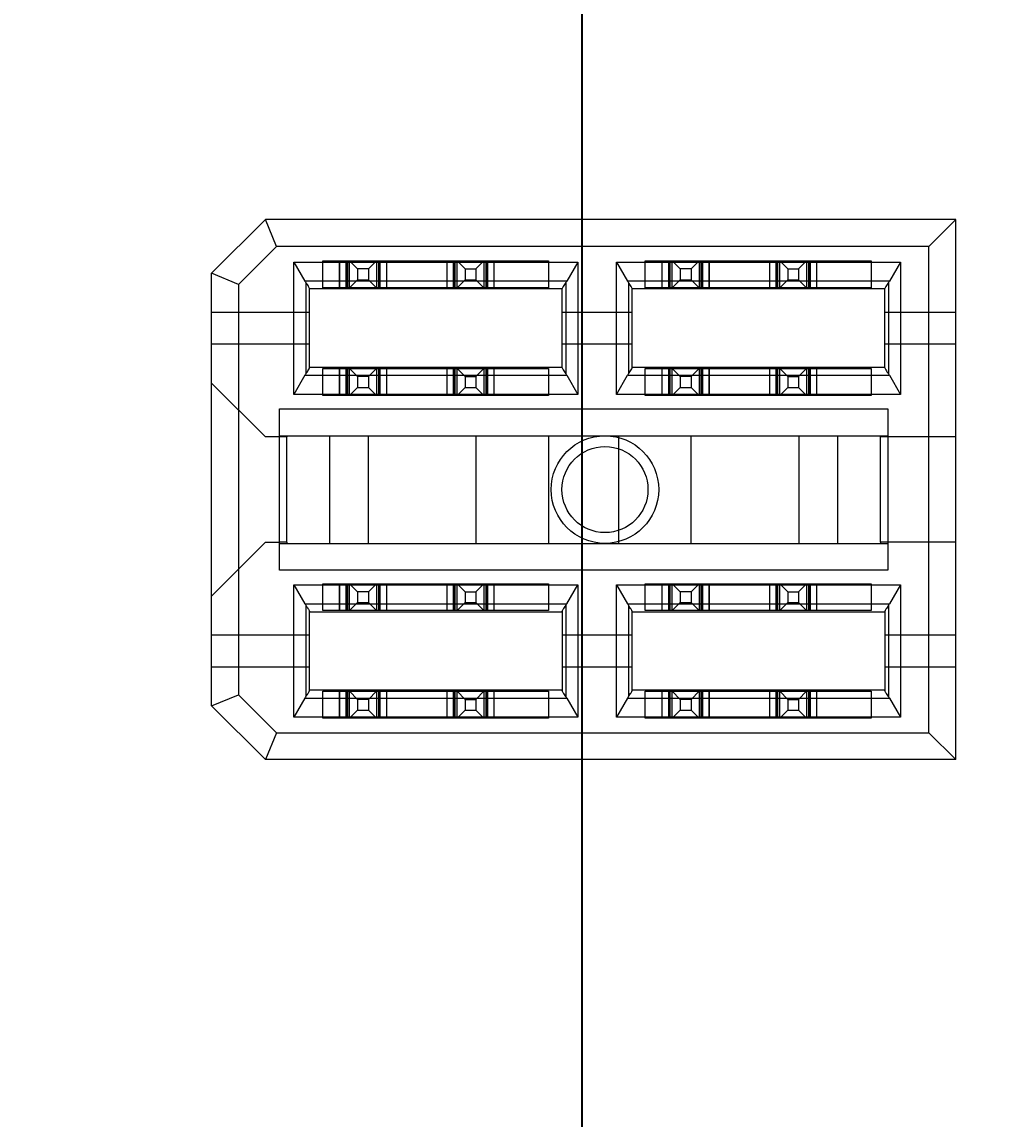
# Model space of a CAD drawing. Header units: millimetres. Extents: x -84 to 500, y -79 to 355.
# Drawn here: x 317.02 to 335.18, y 215.69 to 236.08 of the extents above; entities that cross this region are included whole.
import ezdxf
from ezdxf.lldxf.tags import DXFTag

# ---------------------------------------------------------------- set-up
doc = ezdxf.new("R2010")
doc.units = ezdxf.units.MM
doc.header["$PDSIZE"] = -1
tags = doc.linetypes.add('HIDDEN', pattern=[1.905, 1.27, -0.635]).pattern_tags.tags
tags[6:7] = [DXFTag(74, 4), DXFTag(75, 0), DXFTag(340, '0'), DXFTag(46, 1.0), DXFTag(50, 0.0), DXFTag(44, 0.0), DXFTag(45, 0.0)]
tags[4:5] = [DXFTag(74, 4), DXFTag(75, 0), DXFTag(340, '0'), DXFTag(46, 1.0), DXFTag(50, 0.0), DXFTag(44, 0.0), DXFTag(45, 0.0)]
doc.dimstyles.new('ISO-25', dxfattribs={"dimtxt": 2.5, "dimasz": 2.5, "dimexe": 1.25, "dimexo": 0.625, "dimtad": 1, "dimtxsty": 'Standard', "dimcen": 2.5, "dimadec": 0, "dimazin": 0, "dimtfac": 1, "dimtmove": 0, "dimatfit": 3, "dimfxl": 0, "dimarcsym": 0})

# ---------------------------------------------------------------- blocks, each defined once
blk = doc.blocks.new('*D104')
at = {"color": 0, "linetype": 'ByBlock', "lineweight": -2}
for p, q in [((357.387, 315.419), (357.387, 343.952)), ((359.8, 308.815), (357.387, 315.419)), ((359.8, 282.085), (359.8, 308.815))]:
    blk.add_line(p, q, dxfattribs=at)
at = {"layer": 'DEFPOINTS', "color": 0, "linetype": 'ByBlock'}
blk.add_point((359.8, 281.085), dxfattribs=at)
at = {"color": 0, "linetype": 'ByBlock', "insert": (354.113, 333.75), "char_height": 3.5, "attachment_point": 5, "rotation": 90}
blk.add_mtext('359,800', dxfattribs=at)
blk = doc.blocks.new('*D103')
at = {"color": 0, "linetype": 'ByBlock', "lineweight": -2}
blk.add_line((392.56, 287.37), (392.56, 345.31), dxfattribs=at)
at = {"layer": 'DEFPOINTS', "color": 0, "linetype": 'ByBlock'}
blk.add_point((392.56, 286.37), dxfattribs=at)
at = {"color": 0, "linetype": 'ByBlock', "insert": (389.286, 334.81), "char_height": 3.5, "attachment_point": 5, "rotation": 90}
blk.add_mtext('392,560', dxfattribs=at)
blk = doc.blocks.new('*D60')
at = {"color": 0, "linetype": 'ByBlock', "lineweight": -2}
for p, q in [((429.688, 279.42), (436.292, 282.059)), ((436.292, 282.059), (465.42, 282.059)), ((399.51, 279.42), (429.688, 279.42))]:
    blk.add_line(p, q, dxfattribs=at)
at = {"layer": 'DEFPOINTS', "color": 0, "linetype": 'ByBlock'}
blk.add_point((398.51, 279.42), dxfattribs=at)
at = {"color": 0, "linetype": 'ByBlock', "insert": (454.92, 285.333), "char_height": 3.5, "attachment_point": 5}
blk.add_mtext('279,420', dxfattribs=at)
blk = doc.blocks.new('*D190')
at = {"color": 0, "linetype": 'ByBlock', "lineweight": -2}
for p, q in [((429.827, 280.62), (436.431, 290.705)), ((436.431, 290.705), (464.964, 290.705)), ((361.265, 280.62), (429.827, 280.62))]:
    blk.add_line(p, q, dxfattribs=at)
at = {"layer": 'DEFPOINTS', "color": 0, "linetype": 'ByBlock'}
blk.add_point((360.265, 280.62), dxfattribs=at)
at = {"color": 0, "linetype": 'ByBlock', "insert": (454.762, 293.979), "char_height": 3.5, "attachment_point": 5}
blk.add_mtext('280,620', dxfattribs=at)
blk = doc.blocks.new('*D116')
at = {"color": 0, "linetype": 'ByBlock', "lineweight": -2}
for p, q in [((400.941, 308.34), (400.941, 337.468)), ((407.239, 301.736), (400.941, 308.34)), ((407.239, 211.51), (407.239, 301.736))]:
    blk.add_line(p, q, dxfattribs=at)
at = {"layer": 'DEFPOINTS', "color": 0, "linetype": 'ByBlock'}
blk.add_point((407.239, 210.51), dxfattribs=at)
at = {"color": 0, "linetype": 'ByBlock', "insert": (397.667, 326.968), "char_height": 3.5, "attachment_point": 5, "rotation": 90}
blk.add_mtext('407,239', dxfattribs=at)
blk = doc.blocks.new('*D93')
at = {"color": 0, "linetype": 'ByBlock', "lineweight": -2}
for p, q in [((432.054, 211.35), (437.709, 213.37)), ((437.709, 213.37), (464.527, 213.37)), ((426.45, 211.35), (432.054, 211.35))]:
    blk.add_line(p, q, dxfattribs=at)
at = {"layer": 'DEFPOINTS', "color": 0, "linetype": 'ByBlock'}
blk.add_point((425.45, 211.35), dxfattribs=at)
at = {"color": 0, "linetype": 'ByBlock', "insert": (455.182, 216.644), "char_height": 3.5, "attachment_point": 5}
blk.add_mtext('211,350', dxfattribs=at)
blk = doc.blocks.new('*D94')
at = {"color": 0, "linetype": 'ByBlock', "lineweight": -2}
for p, q in [((432.095, 298.31), (435.867, 300.366)), ((435.867, 300.366), (463.84, 300.366)), ((426.491, 298.31), (432.095, 298.31))]:
    blk.add_line(p, q, dxfattribs=at)
at = {"layer": 'DEFPOINTS', "color": 0, "linetype": 'ByBlock'}
blk.add_point((425.491, 298.31), dxfattribs=at)
at = {"color": 0, "linetype": 'ByBlock', "insert": (453.918, 303.64), "char_height": 3.5, "attachment_point": 5}
blk.add_mtext('298,310', dxfattribs=at)
blk = doc.blocks.new('*D100')
at = {"color": 0, "linetype": 'ByBlock', "lineweight": -2}
for p, q in [((438.404, 304.8), (441.522, 311.942)), ((441.522, 311.942), (469.46, 311.942)), ((432.8, 304.8), (438.404, 304.8))]:
    blk.add_line(p, q, dxfattribs=at)
at = {"layer": 'DEFPOINTS', "color": 0, "linetype": 'ByBlock'}
blk.add_point((431.8, 304.8), dxfattribs=at)
at = {"color": 0, "linetype": 'ByBlock', "insert": (459.555, 315.216), "char_height": 3.5, "attachment_point": 5}
blk.add_mtext('304,800', dxfattribs=at)
blk = doc.blocks.new('*D102')
at = {"color": 0, "linetype": 'ByBlock', "lineweight": -2}
for p, q in [((423.034, 313.81), (423.034, 341.188)), ((431.8, 311.404), (423.034, 313.81)), ((431.8, 305.8), (431.8, 311.404))]:
    blk.add_line(p, q, dxfattribs=at)
at = {"layer": 'DEFPOINTS', "color": 0, "linetype": 'ByBlock'}
blk.add_point((431.8, 304.8), dxfattribs=at)
at = {"color": 0, "linetype": 'ByBlock', "insert": (419.76, 331.563), "char_height": 3.5, "attachment_point": 5, "rotation": 90}
blk.add_mtext('431,800', dxfattribs=at)
blk = doc.blocks.new('*D114')
at = {"color": 0, "linetype": 'ByBlock', "lineweight": -2}
for p, q in [((427.163, 240.585), (433.767, 246.415)), ((433.767, 246.415), (462.895, 246.415)), ((407.051, 240.585), (427.163, 240.585))]:
    blk.add_line(p, q, dxfattribs=at)
at = {"layer": 'DEFPOINTS', "color": 0, "linetype": 'ByBlock'}
blk.add_point((406.051, 240.585), dxfattribs=at)
at = {"color": 0, "linetype": 'ByBlock', "insert": (452.395, 249.689), "char_height": 3.5, "attachment_point": 5}
blk.add_mtext('240,585', dxfattribs=at)
blk = doc.blocks.new('*D117')
at = {"color": 0, "linetype": 'ByBlock', "lineweight": -2}
for p, q in [((375.623, 311.577), (375.623, 340.11)), ((378.2, 304.973), (375.623, 311.577)), ((378.2, 242.005), (378.2, 304.973))]:
    blk.add_line(p, q, dxfattribs=at)
at = {"layer": 'DEFPOINTS', "color": 0, "linetype": 'ByBlock'}
blk.add_point((378.2, 241.005), dxfattribs=at)
at = {"color": 0, "linetype": 'ByBlock', "insert": (372.349, 329.907), "char_height": 3.5, "attachment_point": 5, "rotation": 90}
blk.add_mtext('378,200', dxfattribs=at)
blk = doc.blocks.new('*D118')
at = {"color": 0, "linetype": 'ByBlock', "lineweight": -2}
for p, q in [((346.874, 316.264), (346.874, 343.047)), ((350.01, 309.66), (346.874, 316.264)), ((350.01, 242.005), (350.01, 309.66))]:
    blk.add_line(p, q, dxfattribs=at)
at = {"layer": 'DEFPOINTS', "color": 0, "linetype": 'ByBlock'}
blk.add_point((350.01, 241.005), dxfattribs=at)
at = {"color": 0, "linetype": 'ByBlock', "insert": (343.6, 333.72), "char_height": 3.5, "attachment_point": 5, "rotation": 90}
blk.add_mtext('350,010', dxfattribs=at)
blk = doc.blocks.new('*D186')
at = {"color": 0, "linetype": 'ByBlock', "lineweight": -2}
for p, q in [((332.635, 315.682), (332.635, 344.81)), ((329.69, 309.078), (332.635, 315.682)), ((329.69, 241.54), (329.69, 309.078))]:
    blk.add_line(p, q, dxfattribs=at)
at = {"layer": 'DEFPOINTS', "color": 0, "linetype": 'ByBlock'}
blk.add_point((329.69, 240.54), dxfattribs=at)
at = {"color": 0, "linetype": 'ByBlock', "insert": (329.361, 334.31), "char_height": 3.5, "attachment_point": 5, "rotation": 90}
blk.add_mtext('329,690', dxfattribs=at)
blk = doc.blocks.new('*D185')
at = {"color": 0, "linetype": 'ByBlock', "lineweight": -2}
for p, q in [((325.43, 309.484), (325.43, 338.612)), ((327.44, 302.88), (325.43, 309.484)), ((327.44, 174.27), (327.44, 302.88))]:
    blk.add_line(p, q, dxfattribs=at)
at = {"layer": 'DEFPOINTS', "color": 0, "linetype": 'ByBlock'}
blk.add_point((327.44, 173.27), dxfattribs=at)
at = {"color": 0, "linetype": 'ByBlock', "insert": (322.156, 328.112), "char_height": 3.5, "attachment_point": 5, "rotation": 90}
blk.add_mtext('327,440', dxfattribs=at)
blk = doc.blocks.new('*D187')
at = {"color": 0, "linetype": 'ByBlock', "lineweight": -2}
for p, q in [((338.803, 312.856), (338.803, 341.984)), ((347.76, 306.252), (338.803, 312.856)), ((347.76, 174.27), (347.76, 306.252))]:
    blk.add_line(p, q, dxfattribs=at)
at = {"layer": 'DEFPOINTS', "color": 0, "linetype": 'ByBlock'}
blk.add_point((347.76, 173.27), dxfattribs=at)
at = {"color": 0, "linetype": 'ByBlock', "insert": (335.529, 331.484), "char_height": 3.5, "attachment_point": 5, "rotation": 90}
blk.add_mtext('347,760', dxfattribs=at)
blk = doc.blocks.new('*D188')
at = {"color": 0, "linetype": 'ByBlock', "lineweight": -2}
for p, q in [((366.99, 308.283), (366.99, 337.411)), ((375.63, 301.679), (366.99, 308.283)), ((375.63, 176.67), (375.63, 301.679))]:
    blk.add_line(p, q, dxfattribs=at)
at = {"layer": 'DEFPOINTS', "color": 0, "linetype": 'ByBlock'}
blk.add_point((375.63, 175.67), dxfattribs=at)
at = {"color": 0, "linetype": 'ByBlock', "insert": (363.716, 326.911), "char_height": 3.5, "attachment_point": 5, "rotation": 90}
blk.add_mtext('375,630', dxfattribs=at)

msp = doc.modelspace()

# ---------------------------------------------------------------- linework, layer by layer
at = {"color": 7, "linetype": 'Continuous', "lineweight": 15}
for p, q in [((321.55, 232.41), (320.55, 231.41)), ((321.7571, 231.91), (321.55, 232.41)), ((334.39, 232.41), (321.55, 232.41)), ((334.39, 232.41), (333.89, 231.91)), ((334.39, 222.37), (334.39, 232.41)), ((321.05, 231.2029), (321.7571, 231.91)), ((333.89, 231.91), (321.7571, 231.91)), ((333.89, 222.87), (333.89, 231.91)), ((322.0813, 231.62), (327.3587, 231.62)), ((322.0813, 231.62), (322.2854, 231.2664)), ((322.0813, 229.16), (322.0813, 231.62)), ((327.3587, 231.62), (327.1546, 231.2664)), ((327.3587, 231.62), (327.3587, 229.16)), ((328.0813, 231.62), (333.3587, 231.62)), ((328.0813, 229.16), (328.0813, 231.62)), ((328.0813, 231.62), (328.2854, 231.2664)), ((333.3587, 231.62), (333.1546, 231.2664)), ((333.3587, 231.62), (333.3587, 229.16)), ((320.55, 223.37), (320.55, 231.41)), ((321.05, 231.2029), (320.55, 231.41)), ((327.1546, 231.2664), (322.2854, 231.2664)), ((333.1546, 231.2664), (328.2854, 231.2664)), ((321.05, 231.2029), (321.05, 223.5771)), ((322.303, 231.2384), (322.303, 229.5416)), ((322.37, 229.6546), (322.37, 231.1254)), ((327.07, 231.12), (322.37, 231.12)), ((327.07, 229.6546), (327.07, 231.1254)), ((327.137, 231.2384), (327.137, 229.5416)), ((328.303, 231.2384), (328.303, 229.5416)), ((328.37, 229.6546), (328.37, 231.1254)), ((333.07, 231.12), (328.37, 231.12)), ((333.07, 229.6546), (333.07, 231.1254)), ((333.137, 231.2384), (333.137, 229.5416)), ((327.07, 229.66), (322.37, 229.66)), ((333.07, 229.66), (328.37, 229.66)), ((322.2854, 229.5136), (322.0813, 229.16)), ((322.2854, 229.5136), (327.1546, 229.5136)), ((327.1546, 229.5136), (327.3587, 229.16)), ((328.0813, 229.16), (328.2854, 229.5136)), ((328.2854, 229.5136), (333.1546, 229.5136)), ((333.1546, 229.5136), (333.3587, 229.16)), ((327.3587, 229.16), (322.0813, 229.16)), ((333.3587, 229.16), (328.0813, 229.16)), ((321.8138, 228.89), (333.1262, 228.89)), ((321.8138, 225.89), (321.8138, 228.89)), ((333.1262, 228.89), (333.1262, 225.89)), ((321.8138, 228.39), (333.1262, 228.39)), ((321.95, 228.37), (321.8138, 228.37)), ((321.95, 228.39), (321.95, 228.37)), ((321.95, 226.41), (321.95, 228.37)), ((322.75, 226.39), (322.75, 228.39)), ((323.47, 226.39), (323.47, 228.39)), ((325.47, 226.39), (325.47, 228.39)), ((326.82, 226.39), (326.82, 228.39)), ((328.12, 226.39), (328.12, 228.39)), ((329.47, 226.39), (329.47, 228.39)), ((331.47, 228.39), (331.47, 226.39)), ((332.19, 228.39), (332.19, 226.39)), ((332.99, 228.39), (332.99, 228.37)), ((333.1262, 228.37), (332.99, 228.37)), ((332.99, 226.41), (332.99, 228.37)), ((321.95, 226.41), (321.8138, 226.41)), ((321.8138, 226.39), (333.1262, 226.39)), ((321.95, 226.41), (321.95, 226.39)), ((332.99, 226.41), (332.99, 226.39)), ((333.1262, 226.41), (332.99, 226.41)), ((333.1262, 225.89), (321.8138, 225.89)), ((322.0813, 225.62), (327.3587, 225.62)), ((322.0813, 223.16), (322.0813, 225.62)), ((322.0813, 225.62), (322.2854, 225.2664)), ((327.1546, 225.2664), (327.3587, 225.62)), ((327.3587, 225.62), (327.3587, 223.16)), ((328.0813, 225.62), (333.3587, 225.62)), ((328.0813, 223.16), (328.0813, 225.62)), ((328.0813, 225.62), (328.2854, 225.2664)), ((333.3587, 225.62), (333.1546, 225.2664)), ((333.3587, 225.62), (333.3587, 223.16)), ((322.2854, 225.2664), (327.1546, 225.2664)), ((322.303, 225.2384), (322.303, 223.5416)), ((327.137, 225.2384), (327.137, 223.5416)), ((328.2854, 225.2664), (333.1546, 225.2664)), ((328.303, 225.2384), (328.303, 223.5416)), ((333.137, 225.2384), (333.137, 223.5416)), ((322.37, 223.6546), (322.37, 225.1254)), ((322.37, 225.12), (327.07, 225.12)), ((327.07, 225.1254), (327.07, 223.6546)), ((328.37, 223.6546), (328.37, 225.1254)), ((328.37, 225.12), (333.07, 225.12)), ((333.07, 225.1254), (333.07, 223.6546)), ((320.55, 223.37), (321.05, 223.5771)), ((321.05, 223.5771), (321.7571, 222.87)), ((327.07, 223.66), (322.37, 223.66)), ((333.07, 223.66), (328.37, 223.66)), ((321.55, 222.37), (320.55, 223.37)), ((322.2854, 223.5136), (322.0813, 223.16)), ((322.2854, 223.5136), (327.1546, 223.5136)), ((327.1546, 223.5136), (327.3587, 223.16)), ((328.2854, 223.5136), (328.0813, 223.16)), ((328.2854, 223.5136), (333.1546, 223.5136)), ((333.1546, 223.5136), (333.3587, 223.16)), ((327.3587, 223.16), (322.0813, 223.16)), ((333.3587, 223.16), (328.0813, 223.16)), ((321.7571, 222.87), (321.55, 222.37)), ((321.7571, 222.87), (333.89, 222.87)), ((334.39, 222.37), (333.89, 222.87)), ((334.39, 222.37), (321.55, 222.37))]:
    msp.add_line(p, q, dxfattribs=at)
at = {"color": 7, "linetype": 'HIDDEN', "lineweight": 0}
for p, q in [((322.615, 231.14), (322.615, 231.64)), ((322.615, 231.64), (326.815, 231.64)), ((322.925, 231.64), (322.925, 231.14)), ((322.93, 231.14), (322.93, 231.64)), ((323.0497, 231.14), (323.0497, 231.64)), ((323.0505, 231.64), (323.0505, 231.14)), ((323.0697, 231.64), (323.0697, 231.14)), ((323.08, 231.14), (323.08, 231.64)), ((323.08, 231.14), (323.08, 231.64)), ((323.115, 231.14), (323.115, 231.64)), ((323.115, 231.64), (323.265, 231.49)), ((323.265, 231.49), (323.265, 231.29)), ((323.465, 231.49), (323.265, 231.49)), ((323.615, 231.64), (323.465, 231.49)), ((323.465, 231.49), (323.465, 231.29)), ((323.615, 231.64), (323.615, 231.14)), ((323.65, 231.64), (323.65, 231.14)), ((323.65, 231.64), (323.65, 231.14)), ((323.6603, 231.64), (323.6603, 231.14)), ((323.6795, 231.14), (323.6795, 231.64)), ((323.6803, 231.64), (323.6803, 231.14)), ((323.8, 231.64), (323.8, 231.14)), ((323.805, 231.14), (323.805, 231.64)), ((324.925, 231.64), (324.925, 231.14)), ((324.93, 231.14), (324.93, 231.64)), ((325.0497, 231.14), (325.0497, 231.64)), ((325.0505, 231.64), (325.0505, 231.14)), ((325.0697, 231.64), (325.0697, 231.14)), ((325.08, 231.14), (325.08, 231.64)), ((325.08, 231.14), (325.08, 231.64)), ((325.115, 231.14), (325.115, 231.64)), ((325.115, 231.64), (325.265, 231.49)), ((325.265, 231.49), (325.465, 231.49)), ((325.265, 231.49), (325.265, 231.29)), ((325.465, 231.49), (325.615, 231.64)), ((325.465, 231.49), (325.465, 231.29)), ((325.615, 231.64), (325.615, 231.14)), ((325.65, 231.64), (325.65, 231.14)), ((325.65, 231.64), (325.65, 231.14)), ((325.6603, 231.64), (325.6603, 231.14)), ((325.6795, 231.14), (325.6795, 231.64)), ((325.6803, 231.64), (325.6803, 231.14)), ((325.8, 231.64), (325.8, 231.14)), ((325.805, 231.14), (325.805, 231.64)), ((326.815, 231.64), (326.815, 231.14)), ((328.615, 231.14), (328.615, 231.64)), ((328.615, 231.64), (332.815, 231.64)), ((328.925, 231.64), (328.925, 231.14)), ((328.93, 231.14), (328.93, 231.64)), ((329.0497, 231.14), (329.0497, 231.64)), ((329.0505, 231.64), (329.0505, 231.14)), ((329.0697, 231.64), (329.0697, 231.14)), ((329.08, 231.14), (329.08, 231.64)), ((329.08, 231.14), (329.08, 231.64)), ((329.115, 231.14), (329.115, 231.64)), ((329.115, 231.64), (329.265, 231.49)), ((329.465, 231.49), (329.265, 231.49)), ((329.265, 231.49), (329.265, 231.29)), ((329.615, 231.64), (329.465, 231.49)), ((329.465, 231.49), (329.465, 231.29)), ((329.615, 231.64), (329.615, 231.14)), ((329.65, 231.64), (329.65, 231.14)), ((329.65, 231.64), (329.65, 231.14)), ((329.6603, 231.64), (329.6603, 231.14)), ((329.6795, 231.14), (329.6795, 231.64)), ((329.6803, 231.64), (329.6803, 231.14)), ((329.8, 231.64), (329.8, 231.14)), ((329.805, 231.14), (329.805, 231.64)), ((330.925, 231.64), (330.925, 231.14)), ((330.93, 231.14), (330.93, 231.64)), ((331.0497, 231.14), (331.0497, 231.64)), ((331.0505, 231.64), (331.0505, 231.14)), ((331.0697, 231.64), (331.0697, 231.14)), ((331.08, 231.14), (331.08, 231.64)), ((331.08, 231.14), (331.08, 231.64)), ((331.115, 231.14), (331.115, 231.64)), ((331.115, 231.64), (331.265, 231.49)), ((331.265, 231.49), (331.465, 231.49)), ((331.265, 231.49), (331.265, 231.29)), ((331.465, 231.49), (331.615, 231.64)), ((331.465, 231.49), (331.465, 231.29)), ((331.615, 231.64), (331.615, 231.14)), ((331.65, 231.64), (331.65, 231.14)), ((331.65, 231.64), (331.65, 231.14)), ((331.6603, 231.64), (331.6603, 231.14)), ((331.6795, 231.14), (331.6795, 231.64)), ((331.6803, 231.64), (331.6803, 231.14)), ((331.8, 231.64), (331.8, 231.14)), ((331.805, 231.14), (331.805, 231.64)), ((332.815, 231.64), (332.815, 231.14)), ((323.115, 231.14), (323.265, 231.29)), ((323.265, 231.29), (323.465, 231.29)), ((323.465, 231.29), (323.615, 231.14)), ((325.265, 231.29), (325.115, 231.14)), ((325.265, 231.29), (325.465, 231.29)), ((325.465, 231.29), (325.615, 231.14)), ((329.115, 231.14), (329.265, 231.29)), ((329.265, 231.29), (329.465, 231.29)), ((329.465, 231.29), (329.615, 231.14)), ((331.265, 231.29), (331.115, 231.14)), ((331.265, 231.29), (331.465, 231.29)), ((331.465, 231.29), (331.615, 231.14)), ((326.815, 231.14), (322.615, 231.14)), ((332.815, 231.14), (328.615, 231.14)), ((320.55, 230.69), (322.37, 230.69)), ((327.07, 230.69), (328.37, 230.69)), ((333.07, 230.69), (334.39, 230.69)), ((322.37, 230.09), (320.55, 230.09)), ((328.37, 230.09), (327.07, 230.09)), ((334.39, 230.09), (333.07, 230.09)), ((322.615, 229.14), (322.615, 229.64)), ((322.615, 229.64), (326.815, 229.64)), ((322.925, 229.64), (322.925, 229.14)), ((322.93, 229.14), (322.93, 229.64)), ((323.0497, 229.14), (323.0497, 229.64)), ((323.0505, 229.64), (323.0505, 229.14)), ((323.0697, 229.64), (323.0697, 229.14)), ((323.08, 229.14), (323.08, 229.64)), ((323.08, 229.14), (323.08, 229.64)), ((323.115, 229.14), (323.115, 229.64)), ((323.115, 229.64), (323.265, 229.49)), ((323.615, 229.64), (323.465, 229.49)), ((323.615, 229.64), (323.615, 229.14)), ((323.65, 229.64), (323.65, 229.14)), ((323.65, 229.64), (323.65, 229.14)), ((323.6603, 229.64), (323.6603, 229.14)), ((323.6795, 229.14), (323.6795, 229.64)), ((323.6803, 229.64), (323.6803, 229.14)), ((323.8, 229.64), (323.8, 229.14)), ((323.805, 229.14), (323.805, 229.64)), ((324.925, 229.64), (324.925, 229.14)), ((324.93, 229.14), (324.93, 229.64)), ((325.0497, 229.14), (325.0497, 229.64)), ((325.0505, 229.64), (325.0505, 229.14)), ((325.0697, 229.64), (325.0697, 229.14)), ((325.08, 229.14), (325.08, 229.64)), ((325.08, 229.14), (325.08, 229.64)), ((325.115, 229.14), (325.115, 229.64)), ((325.115, 229.64), (325.265, 229.49)), ((325.465, 229.49), (325.615, 229.64)), ((325.615, 229.64), (325.615, 229.14)), ((325.65, 229.64), (325.65, 229.14)), ((325.65, 229.64), (325.65, 229.14)), ((325.6603, 229.64), (325.6603, 229.14)), ((325.6795, 229.14), (325.6795, 229.64)), ((325.6803, 229.64), (325.6803, 229.14)), ((325.8, 229.64), (325.8, 229.14)), ((325.805, 229.14), (325.805, 229.64)), ((326.815, 229.64), (326.815, 229.14)), ((328.615, 229.14), (328.615, 229.64)), ((328.615, 229.64), (332.815, 229.64)), ((328.925, 229.64), (328.925, 229.14)), ((328.93, 229.14), (328.93, 229.64)), ((329.0497, 229.14), (329.0497, 229.64)), ((329.0505, 229.64), (329.0505, 229.14)), ((329.0697, 229.64), (329.0697, 229.14)), ((329.08, 229.14), (329.08, 229.64)), ((329.08, 229.14), (329.08, 229.64)), ((329.115, 229.14), (329.115, 229.64)), ((329.115, 229.64), (329.265, 229.49)), ((329.615, 229.64), (329.465, 229.49)), ((329.615, 229.64), (329.615, 229.14)), ((329.65, 229.64), (329.65, 229.14)), ((329.65, 229.64), (329.65, 229.14)), ((329.6603, 229.64), (329.6603, 229.14)), ((329.6795, 229.14), (329.6795, 229.64)), ((329.6803, 229.64), (329.6803, 229.14)), ((329.8, 229.64), (329.8, 229.14)), ((329.805, 229.14), (329.805, 229.64)), ((330.925, 229.64), (330.925, 229.14)), ((330.93, 229.14), (330.93, 229.64)), ((331.0497, 229.14), (331.0497, 229.64)), ((331.0505, 229.64), (331.0505, 229.14)), ((331.0697, 229.64), (331.0697, 229.14)), ((331.08, 229.14), (331.08, 229.64)), ((331.08, 229.14), (331.08, 229.64)), ((331.115, 229.14), (331.115, 229.64)), ((331.115, 229.64), (331.265, 229.49)), ((331.465, 229.49), (331.615, 229.64)), ((331.615, 229.64), (331.615, 229.14)), ((331.65, 229.64), (331.65, 229.14)), ((331.65, 229.64), (331.65, 229.14)), ((331.6603, 229.64), (331.6603, 229.14)), ((331.6795, 229.14), (331.6795, 229.64)), ((331.6803, 229.64), (331.6803, 229.14)), ((331.8, 229.64), (331.8, 229.14)), ((331.805, 229.14), (331.805, 229.64)), ((332.815, 229.64), (332.815, 229.14)), ((323.465, 229.49), (323.265, 229.49)), ((323.265, 229.49), (323.265, 229.29)), ((323.465, 229.49), (323.465, 229.29)), ((325.265, 229.49), (325.465, 229.49)), ((325.265, 229.49), (325.265, 229.29)), ((325.465, 229.49), (325.465, 229.29)), ((329.265, 229.49), (329.265, 229.29)), ((329.465, 229.49), (329.265, 229.49)), ((329.465, 229.49), (329.465, 229.29)), ((331.265, 229.49), (331.465, 229.49)), ((331.265, 229.49), (331.265, 229.29)), ((331.465, 229.49), (331.465, 229.29)), ((321.55, 228.37), (320.55, 229.37)), ((323.115, 229.14), (323.265, 229.29)), ((323.265, 229.29), (323.465, 229.29)), ((323.465, 229.29), (323.615, 229.14)), ((325.265, 229.29), (325.115, 229.14)), ((325.265, 229.29), (325.465, 229.29)), ((325.465, 229.29), (325.615, 229.14)), ((329.115, 229.14), (329.265, 229.29)), ((329.265, 229.29), (329.465, 229.29)), ((329.465, 229.29), (329.615, 229.14)), ((331.265, 229.29), (331.115, 229.14)), ((331.265, 229.29), (331.465, 229.29)), ((331.465, 229.29), (331.615, 229.14)), ((326.815, 229.14), (322.615, 229.14)), ((332.815, 229.14), (328.615, 229.14)), ((321.8138, 228.37), (321.55, 228.37)), ((334.39, 228.37), (333.1262, 228.37)), ((321.55, 226.41), (320.55, 225.41)), ((321.55, 226.41), (321.8138, 226.41)), ((334.39, 226.41), (333.1262, 226.41)), ((322.615, 225.14), (322.615, 225.64)), ((322.615, 225.64), (326.815, 225.64)), ((322.925, 225.64), (322.925, 225.14)), ((322.93, 225.14), (322.93, 225.64)), ((323.0497, 225.14), (323.0497, 225.64)), ((323.0505, 225.64), (323.0505, 225.14)), ((323.0697, 225.64), (323.0697, 225.14)), ((323.08, 225.14), (323.08, 225.64)), ((323.08, 225.14), (323.08, 225.64)), ((323.115, 225.14), (323.115, 225.64)), ((323.115, 225.64), (323.265, 225.49)), ((323.615, 225.64), (323.465, 225.49)), ((323.615, 225.64), (323.615, 225.14)), ((323.65, 225.64), (323.65, 225.14)), ((323.65, 225.64), (323.65, 225.14)), ((323.6603, 225.64), (323.6603, 225.14)), ((323.6795, 225.14), (323.6795, 225.64)), ((323.6803, 225.64), (323.6803, 225.14)), ((323.8, 225.64), (323.8, 225.14)), ((323.805, 225.14), (323.805, 225.64)), ((324.925, 225.64), (324.925, 225.14)), ((324.93, 225.14), (324.93, 225.64)), ((325.0497, 225.14), (325.0497, 225.64)), ((325.0505, 225.64), (325.0505, 225.14)), ((325.0697, 225.64), (325.0697, 225.14)), ((325.08, 225.14), (325.08, 225.64)), ((325.08, 225.14), (325.08, 225.64)), ((325.115, 225.14), (325.115, 225.64)), ((325.115, 225.64), (325.265, 225.49)), ((325.465, 225.49), (325.615, 225.64)), ((325.615, 225.64), (325.615, 225.14)), ((325.65, 225.64), (325.65, 225.14)), ((325.65, 225.64), (325.65, 225.14)), ((325.6603, 225.64), (325.6603, 225.14)), ((325.6795, 225.14), (325.6795, 225.64)), ((325.6803, 225.64), (325.6803, 225.14)), ((325.8, 225.64), (325.8, 225.14)), ((325.805, 225.14), (325.805, 225.64)), ((326.815, 225.64), (326.815, 225.14)), ((328.615, 225.14), (328.615, 225.64)), ((328.615, 225.64), (332.815, 225.64)), ((328.925, 225.64), (328.925, 225.14)), ((328.93, 225.14), (328.93, 225.64)), ((329.0497, 225.14), (329.0497, 225.64)), ((329.0505, 225.64), (329.0505, 225.14)), ((329.0697, 225.64), (329.0697, 225.14)), ((329.08, 225.14), (329.08, 225.64)), ((329.08, 225.14), (329.08, 225.64)), ((329.115, 225.14), (329.115, 225.64)), ((329.115, 225.64), (329.265, 225.49)), ((329.615, 225.64), (329.465, 225.49)), ((329.615, 225.64), (329.615, 225.14)), ((329.65, 225.64), (329.65, 225.14)), ((329.65, 225.64), (329.65, 225.14)), ((329.6603, 225.64), (329.6603, 225.14)), ((329.6795, 225.14), (329.6795, 225.64)), ((329.6803, 225.64), (329.6803, 225.14)), ((329.8, 225.64), (329.8, 225.14)), ((329.805, 225.14), (329.805, 225.64)), ((330.925, 225.64), (330.925, 225.14)), ((330.93, 225.14), (330.93, 225.64)), ((331.0497, 225.14), (331.0497, 225.64)), ((331.0505, 225.64), (331.0505, 225.14)), ((331.0697, 225.64), (331.0697, 225.14)), ((331.08, 225.14), (331.08, 225.64)), ((331.08, 225.14), (331.08, 225.64)), ((331.115, 225.14), (331.115, 225.64)), ((331.115, 225.64), (331.265, 225.49)), ((331.465, 225.49), (331.615, 225.64)), ((331.615, 225.64), (331.615, 225.14)), ((331.65, 225.64), (331.65, 225.14)), ((331.65, 225.64), (331.65, 225.14)), ((331.6603, 225.64), (331.6603, 225.14)), ((331.6795, 225.14), (331.6795, 225.64)), ((331.6803, 225.64), (331.6803, 225.14)), ((331.8, 225.64), (331.8, 225.14)), ((331.805, 225.14), (331.805, 225.64)), ((332.815, 225.64), (332.815, 225.14)), ((323.265, 225.49), (323.265, 225.29)), ((323.465, 225.49), (323.265, 225.49)), ((323.465, 225.49), (323.465, 225.29)), ((325.265, 225.49), (325.465, 225.49)), ((325.265, 225.49), (325.265, 225.29)), ((325.465, 225.49), (325.465, 225.29)), ((329.265, 225.49), (329.265, 225.29)), ((329.465, 225.49), (329.265, 225.49)), ((329.465, 225.49), (329.465, 225.29)), ((331.265, 225.49), (331.465, 225.49)), ((331.265, 225.49), (331.265, 225.29)), ((331.465, 225.49), (331.465, 225.29)), ((323.115, 225.14), (323.265, 225.29)), ((323.265, 225.29), (323.465, 225.29)), ((323.465, 225.29), (323.615, 225.14)), ((325.265, 225.29), (325.115, 225.14)), ((325.265, 225.29), (325.465, 225.29)), ((325.465, 225.29), (325.615, 225.14)), ((329.115, 225.14), (329.265, 225.29)), ((329.265, 225.29), (329.465, 225.29)), ((329.465, 225.29), (329.615, 225.14)), ((331.265, 225.29), (331.115, 225.14)), ((331.265, 225.29), (331.465, 225.29)), ((331.465, 225.29), (331.615, 225.14)), ((326.815, 225.14), (322.615, 225.14)), ((332.815, 225.14), (328.615, 225.14)), ((320.55, 224.69), (322.37, 224.69)), ((327.07, 224.69), (328.37, 224.69)), ((333.07, 224.69), (334.39, 224.69)), ((322.37, 224.09), (320.55, 224.09)), ((328.37, 224.09), (327.07, 224.09)), ((334.39, 224.09), (333.07, 224.09)), ((322.615, 223.14), (322.615, 223.64)), ((322.615, 223.64), (326.815, 223.64)), ((322.925, 223.64), (322.925, 223.14)), ((322.93, 223.14), (322.93, 223.64)), ((323.0497, 223.14), (323.0497, 223.64)), ((323.0505, 223.64), (323.0505, 223.14)), ((323.0697, 223.64), (323.0697, 223.14)), ((323.08, 223.14), (323.08, 223.64)), ((323.08, 223.14), (323.08, 223.64)), ((323.115, 223.14), (323.115, 223.64)), ((323.115, 223.64), (323.265, 223.49)), ((323.615, 223.64), (323.465, 223.49)), ((323.615, 223.64), (323.615, 223.14)), ((323.65, 223.64), (323.65, 223.14)), ((323.65, 223.64), (323.65, 223.14)), ((323.6603, 223.64), (323.6603, 223.14)), ((323.6795, 223.14), (323.6795, 223.64)), ((323.6803, 223.64), (323.6803, 223.14)), ((323.8, 223.64), (323.8, 223.14)), ((323.805, 223.14), (323.805, 223.64)), ((324.925, 223.64), (324.925, 223.14)), ((324.93, 223.14), (324.93, 223.64)), ((325.0497, 223.14), (325.0497, 223.64)), ((325.0505, 223.64), (325.0505, 223.14)), ((325.0697, 223.64), (325.0697, 223.14)), ((325.08, 223.14), (325.08, 223.64)), ((325.08, 223.14), (325.08, 223.64)), ((325.115, 223.14), (325.115, 223.64)), ((325.115, 223.64), (325.265, 223.49)), ((325.465, 223.49), (325.615, 223.64)), ((325.615, 223.64), (325.615, 223.14)), ((325.65, 223.64), (325.65, 223.14)), ((325.65, 223.64), (325.65, 223.14)), ((325.6603, 223.64), (325.6603, 223.14)), ((325.6795, 223.14), (325.6795, 223.64)), ((325.6803, 223.64), (325.6803, 223.14)), ((325.8, 223.64), (325.8, 223.14)), ((325.805, 223.14), (325.805, 223.64)), ((326.815, 223.64), (326.815, 223.14)), ((328.615, 223.14), (328.615, 223.64)), ((328.615, 223.64), (332.815, 223.64)), ((328.925, 223.64), (328.925, 223.14)), ((328.93, 223.14), (328.93, 223.64)), ((329.0497, 223.14), (329.0497, 223.64)), ((329.0505, 223.64), (329.0505, 223.14)), ((329.0697, 223.64), (329.0697, 223.14)), ((329.08, 223.14), (329.08, 223.64)), ((329.08, 223.14), (329.08, 223.64)), ((329.115, 223.14), (329.115, 223.64)), ((329.115, 223.64), (329.265, 223.49)), ((329.615, 223.64), (329.465, 223.49)), ((329.615, 223.64), (329.615, 223.14)), ((329.65, 223.64), (329.65, 223.14)), ((329.65, 223.64), (329.65, 223.14)), ((329.6603, 223.64), (329.6603, 223.14)), ((329.6795, 223.14), (329.6795, 223.64)), ((329.6803, 223.64), (329.6803, 223.14)), ((329.8, 223.64), (329.8, 223.14)), ((329.805, 223.14), (329.805, 223.64)), ((330.925, 223.64), (330.925, 223.14)), ((330.93, 223.14), (330.93, 223.64)), ((331.0497, 223.14), (331.0497, 223.64)), ((331.0505, 223.64), (331.0505, 223.14)), ((331.0697, 223.64), (331.0697, 223.14)), ((331.08, 223.14), (331.08, 223.64)), ((331.08, 223.14), (331.08, 223.64)), ((331.115, 223.14), (331.115, 223.64)), ((331.115, 223.64), (331.265, 223.49)), ((331.465, 223.49), (331.615, 223.64)), ((331.615, 223.64), (331.615, 223.14)), ((331.65, 223.64), (331.65, 223.14)), ((331.65, 223.64), (331.65, 223.14)), ((331.6603, 223.64), (331.6603, 223.14)), ((331.6795, 223.14), (331.6795, 223.64)), ((331.6803, 223.64), (331.6803, 223.14)), ((331.8, 223.64), (331.8, 223.14)), ((331.805, 223.14), (331.805, 223.64)), ((332.815, 223.64), (332.815, 223.14)), ((323.465, 223.49), (323.265, 223.49)), ((323.265, 223.49), (323.265, 223.29)), ((323.465, 223.49), (323.465, 223.29)), ((325.265, 223.49), (325.465, 223.49)), ((325.265, 223.49), (325.265, 223.29)), ((325.465, 223.49), (325.465, 223.29)), ((329.465, 223.49), (329.265, 223.49)), ((329.265, 223.49), (329.265, 223.29)), ((329.465, 223.49), (329.465, 223.29)), ((331.265, 223.49), (331.465, 223.49)), ((331.265, 223.49), (331.265, 223.29)), ((331.465, 223.49), (331.465, 223.29)), ((326.815, 223.14), (322.615, 223.14)), ((323.115, 223.14), (323.265, 223.29)), ((323.265, 223.29), (323.465, 223.29)), ((323.465, 223.29), (323.615, 223.14)), ((325.265, 223.29), (325.115, 223.14)), ((325.265, 223.29), (325.465, 223.29)), ((325.465, 223.29), (325.615, 223.14)), ((332.815, 223.14), (328.615, 223.14)), ((329.115, 223.14), (329.265, 223.29)), ((329.265, 223.29), (329.465, 223.29)), ((329.465, 223.29), (329.615, 223.14)), ((331.265, 223.29), (331.115, 223.14)), ((331.265, 223.29), (331.465, 223.29)), ((331.465, 223.29), (331.615, 223.14))]:
    msp.add_line(p, q, dxfattribs=at)
for radius in [1, 0.8]:
    msp.add_circle((327.865, 227.39), radius, dxfattribs=at)
at = {"color": 7, "linetype": 'Continuous', "lineweight": 15}
for centre, start_param, end_param in [((322.4896, 231.62), 2.3561945, 2.4389137), ((326.9504, 231.62), 3.8442716, 3.9269908), ((328.4896, 231.62), 2.3561945, 2.4389137), ((332.9504, 231.62), 3.8442716, 3.9269908), ((322.4896, 229.16), 0.702679, 0.7853982), ((326.9504, 229.16), 5.4977871, 5.5805063), ((328.4896, 229.16), 0.702679, 0.7853982), ((332.9504, 229.16), 5.4977871, 5.5805063), ((322.4896, 225.62), 2.3561945, 2.4389137), ((326.9504, 225.62), 3.8442716, 3.9269908), ((328.4896, 225.62), 2.3561945, 2.4389137), ((332.9504, 225.62), 3.8442716, 3.9269908), ((322.4896, 223.16), 0.702679, 0.7853982), ((326.9504, 223.16), 5.4977871, 5.5805063), ((328.4896, 223.16), 0.702679, 0.7853982), ((332.9504, 223.16), 5.4977871, 5.5805063)]:
    msp.add_ellipse(centre, major_axis=(0, 0.5), ratio=0.5773503, start_param=start_param, end_param=end_param, dxfattribs=at)
for points, knots in [([(322.37, 231.1254), (322.3662, 231.136), (322.3586, 231.1576), (322.3217, 231.2113), (322.303, 231.2384)], [0, 0, 0, 0, 0.4931733, 1, 1, 1, 1]), ([(327.137, 231.2384), (327.1186, 231.2117), (327.0817, 231.158), (327.0739, 231.1363), (327.07, 231.1254)], [0, 0, 0, 0, 0.4978273, 1, 1, 1, 1]), ([(328.37, 231.1254), (328.3662, 231.136), (328.3586, 231.1576), (328.3217, 231.2113), (328.303, 231.2384)], [0, 0, 0, 0, 0.4931733, 1, 1, 1, 1]), ([(333.137, 231.2384), (333.1186, 231.2117), (333.0817, 231.158), (333.0739, 231.1363), (333.07, 231.1254)], [0, 0, 0, 0, 0.49782732, 1, 1, 1, 1]), ([(322.303, 229.5416), (322.3214, 229.5683), (322.3583, 229.622), (322.3661, 229.6437), (322.37, 229.6546)], [0, 0, 0, 0, 0.4978273, 1, 1, 1, 1]), ([(327.07, 229.6546), (327.0738, 229.644), (327.0814, 229.6224), (327.1183, 229.5687), (327.137, 229.5416)], [0, 0, 0, 0, 0.4931733, 1, 1, 1, 1]), ([(328.303, 229.5416), (328.3214, 229.5683), (328.3583, 229.622), (328.3661, 229.6437), (328.37, 229.6546)], [0, 0, 0, 0, 0.49782732, 1, 1, 1, 1]), ([(333.07, 229.6546), (333.0738, 229.644), (333.0814, 229.6224), (333.1183, 229.5687), (333.137, 229.5416)], [0, 0, 0, 0, 0.4931733, 1, 1, 1, 1]), ([(322.303, 225.2384), (322.3214, 225.2117), (322.3583, 225.158), (322.3661, 225.1363), (322.37, 225.1254)], [0, 0, 0, 0, 0.4978273, 1, 1, 1, 1]), ([(327.07, 225.1254), (327.0738, 225.136), (327.0814, 225.1576), (327.1183, 225.2113), (327.137, 225.2384)], [0, 0, 0, 0, 0.4931733, 1, 1, 1, 1]), ([(328.37, 225.1254), (328.3662, 225.136), (328.3586, 225.1576), (328.3217, 225.2113), (328.303, 225.2384)], [0, 0, 0, 0, 0.4931733, 1, 1, 1, 1]), ([(333.137, 225.2384), (333.1186, 225.2117), (333.0817, 225.158), (333.0739, 225.1363), (333.07, 225.1254)], [0, 0, 0, 0, 0.4978273, 1, 1, 1, 1]), ([(322.303, 223.5416), (322.3214, 223.5683), (322.3583, 223.622), (322.3661, 223.6437), (322.37, 223.6546)], [0, 0, 0, 0, 0.4978273, 1, 1, 1, 1]), ([(327.137, 223.5416), (327.1186, 223.5683), (327.0817, 223.622), (327.0739, 223.6437), (327.07, 223.6546)], [0, 0, 0, 0, 0.4978273, 1, 1, 1, 1]), ([(328.303, 223.5416), (328.3214, 223.5683), (328.3583, 223.622), (328.3661, 223.6437), (328.37, 223.6546)], [0, 0, 0, 0, 0.4978273, 1, 1, 1, 1]), ([(333.137, 223.5416), (333.1186, 223.5683), (333.0817, 223.622), (333.0739, 223.6437), (333.07, 223.6546)], [0, 0, 0, 0, 0.4978273, 1, 1, 1, 1])]:
    msp.add_open_spline(points, degree=3, knots=knots, dxfattribs=at)

# ---------------------------------------------------------------- dimensions: what is measured, and where the dimension line sits
for feature_location, offset, dtype, picture, middle in [((392.56, 286.37), (0, 36.4157), 1, '*D103', (389.286, 334.8097)), ((329.69, 240.54), (2.9445, 81.7461), 1, '*D186', (329.3605, 334.3101)), ((359.8, 281.0848), (-2.4125, 40.9386), 1, '*D104', (354.1135, 333.7499)), ((350.01, 241.0048), (-3.1363, 81.8636), 1, '*D118', (343.5997, 333.7198)), ((347.76, 173.27), (-8.9566, 146.1905), 1, '*D187', (335.5294, 331.4845)), ((431.8, 304.8), (-8.766, 15.614), 1, '*D102', (419.76, 331.563)), ((378.2, 241.0048), (-2.5774, 77.176), 1, '*D117', (372.3486, 329.9072)), ((327.44, 173.27), (-2.0105, 142.8176), 1, '*D185', (322.1555, 328.1116)), ((407.239, 210.51), (-6.298, 104.434), 1, '*D116', (397.667, 326.968)), ((375.63, 175.67), (-8.6404, 139.2171), 1, '*D188', (363.7156, 326.9111)), ((431.8, 304.8), (16.326, 7.1424), 0, '*D100', (459.555, 315.2164)), ((425.4912, 298.3102), (16.9802, 2.0555), 0, '*D94', (453.9179, 303.6397)), ((360.2648, 280.62), (82.7706, 10.0851), 0, '*D190', (454.7618, 293.9791)), ((398.51, 279.42), (44.3857, 2.6391), 0, '*D60', (454.9197, 285.3331)), ((406.0513, 240.585), (34.3199, 5.8296), 0, '*D114', (452.3952, 249.6885)), ((425.45, 211.35), (18.8635, 2.0202), 0, '*D93', (455.1825, 216.6442))]:
    dim = msp.add_ordinate_dim(feature_location=feature_location, offset=offset, dtype=dtype, origin=(0, 0), dimstyle='ISO-25', override={"dimtxt": 3.5, "dimasz": 3.302, "dimexe": 1, "dimexo": 1, "dimgap": 1.524, "dimtih": 1, "dimtoh": 1, "dimdec": 3, "dimzin": 0, "dimadec": 2, "dimtdec": 3, "dimtzin": 0})
    dim.commit()
    dim.dimension.update_dxf_attribs({"geometry": picture, "text_midpoint": middle})

doc.saveas('drawing.dxf')
